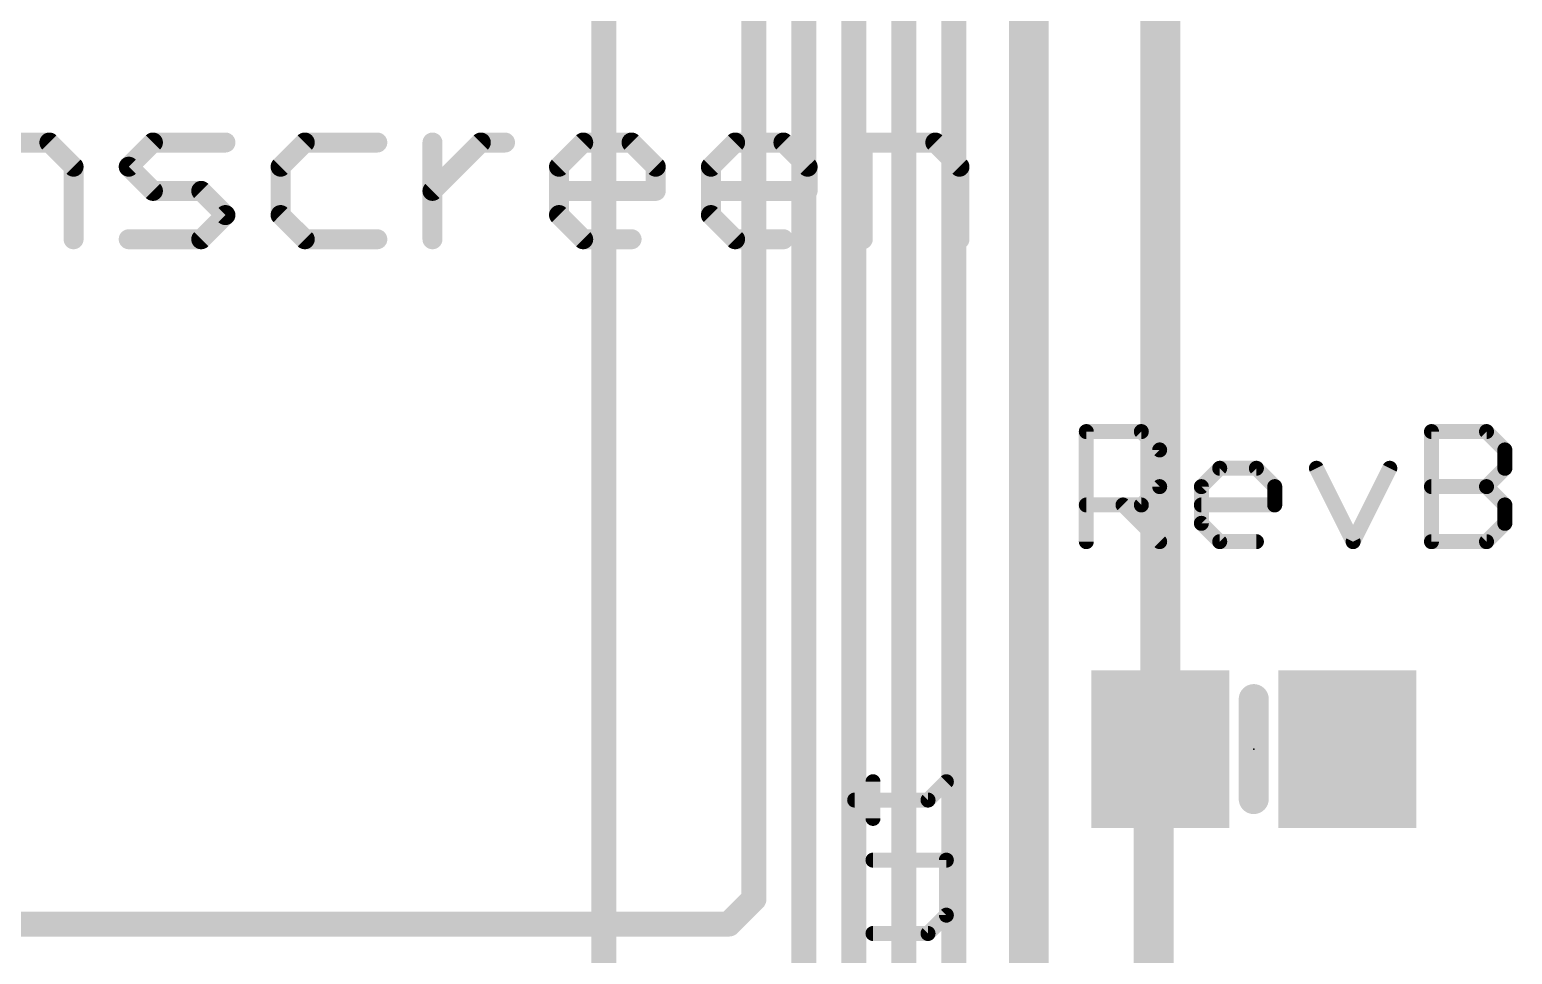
# Model space of a CAD drawing. Extents: x -37 to 43, y -51 to 71.
# Drawn here: x 10.16 to 25.23, y -33.07 to -23.68 of the extents above; entities that cross this region are included whole.
import ezdxf

# ---------------------------------------------------------------- set-up
doc = ezdxf.new("R2010")
doc.units = 0
for name, color, linetype in [('1', 12, 'CONTINUOUS'), ('16', 132, 'CONTINUOUS'), ('21', 40, 'CONTINUOUS'), ('23', 40, 'CONTINUOUS'), ('29', 253, 'CONTINUOUS')]:
    doc.layers.add(name, color=color, linetype=linetype)

# ---------------------------------------------------------------- blocks, each defined once
blk = doc.blocks.new('RECT')
blk.add_solid([(-0.5, -0.5), (0.5, -0.5), (-0.5, 0.5), (0.5, 0.5)])

msp = doc.modelspace()

# ---------------------------------------------------------------- linework, layer by layer
at = {"layer": '1'}
for points, const_width in [([(21.656, -4.13), (21.656, -30.988)], 0.4064), ([(20.32, -39.37), (20.32, -5.08)], 0.4064), ([(19.558, -38.1), (19.558, -5.334)], 0.254), ([(19.05, -34.798), (19.05, -5.588)], 0.254), ([(18.542, -34.417), (18.542, -5.842)], 0.254), ([(18.034, -33.782), (18.034, -6.096)], 0.254), ([(17.526, -32.512), (17.526, -6.35)], 0.254), ([(21.656, -30.988), (21.59, -31.054)], 0.4064), ([(21.59, -31.054), (21.59, -40.64)], 0.4064), ([(17.272, -32.766), (17.526, -32.512)], 0.254), ([(9.144, -32.766), (17.272, -32.766)], 0.254)]:
    msp.add_lwpolyline(points, dxfattribs=dict(at, const_width=const_width))
for points, const_width in [([(21.6916, -31.054, 1), (21.4884, -31.054)], 0.2032), ([(21.5182, -30.9822, 1), (21.6618, -31.1258)], 0.2032), ([(21.5544, -30.988, 1), (21.7576, -30.988)], 0.2032), ([(21.7278, -31.0598, 1), (21.5842, -30.9162)], 0.2032), ([(17.5709, -32.5569, 1), (17.4811, -32.4671)], 0.127), ([(17.4625, -32.512, 1), (17.5895, -32.512)], 0.127), ([(17.2271, -32.7211, 1), (17.3169, -32.8109)], 0.127), ([(17.272, -32.8295, 1), (17.272, -32.7025)], 0.127)]:
    msp.add_lwpolyline(points, format="xyb", dxfattribs=dict(at, const_width=const_width))
at = {"layer": '16', "const_width": 0.254}
msp.add_lwpolyline([(16.002, -38.608), (16.002, -12.192)], dxfattribs=at)
at = {"layer": '21'}
for points, const_width in [([(9.8737, -24.8234), (10.3651, -24.8234)], 0.2032), ([(10.3651, -24.8234), (10.6109, -25.0692)], 0.2032), ([(11.1715, -25.0692), (11.4173, -24.8234)], 0.2032), ([(11.4173, -24.8234), (12.1545, -24.8234)], 0.2032), ([(12.9609, -24.8234), (12.7151, -25.0692)], 0.2032), ([(13.6981, -24.8234), (12.9609, -24.8234)], 0.2032), ([(14.2587, -25.8064), (14.2587, -24.8234)], 0.2032), ([(14.2587, -25.3149), (14.7502, -24.8234)], 0.2032), ([(14.7502, -24.8234), (14.996, -24.8234)], 0.2032), ([(15.5451, -25.0692), (15.7908, -24.8234)], 0.2032), ([(15.7908, -24.8234), (16.2823, -24.8234)], 0.2032), ([(16.2823, -24.8234), (16.528, -25.0692)], 0.2032), ([(17.0887, -25.0692), (17.3344, -24.8234)], 0.2032), ([(17.3344, -24.8234), (17.8259, -24.8234)], 0.2032), ([(17.8259, -24.8234), (18.0716, -25.0692)], 0.2032), ([(18.6323, -25.8064), (18.6323, -24.8234)], 0.2032), ([(18.6323, -24.8234), (19.3695, -24.8234)], 0.2032), ([(19.3695, -24.8234), (19.6153, -25.0692)], 0.2032), ([(10.6109, -25.0692), (10.6109, -25.8064)], 0.2032), ([(11.4173, -25.3149), (11.1715, -25.0692)], 0.2032), ([(12.7151, -25.0692), (12.7151, -25.5607)], 0.2032), ([(15.5451, -25.5607), (15.5451, -25.0692)], 0.2032), ([(16.528, -25.0692), (16.528, -25.3149)], 0.2032), ([(17.0887, -25.5607), (17.0887, -25.0692)], 0.2032), ([(18.0716, -25.0692), (18.0716, -25.3149)], 0.2032), ([(19.6153, -25.0692), (19.6153, -25.8064)], 0.2032), ([(11.9087, -25.3149), (11.4173, -25.3149)], 0.2032), ([(12.1545, -25.5607), (11.9087, -25.3149)], 0.2032), ([(16.528, -25.3149), (15.5451, -25.3149)], 0.2032), ([(18.0716, -25.3149), (17.0887, -25.3149)], 0.2032), ([(11.9087, -25.8064), (12.1545, -25.5607)], 0.2032), ([(12.7151, -25.5607), (12.9609, -25.8064)], 0.2032), ([(15.7908, -25.8064), (15.5451, -25.5607)], 0.2032), ([(17.3344, -25.8064), (17.0887, -25.5607)], 0.2032), ([(11.1715, -25.8064), (11.9087, -25.8064)], 0.2032), ([(12.9609, -25.8064), (13.6981, -25.8064)], 0.2032), ([(16.2823, -25.8064), (15.7908, -25.8064)], 0.2032), ([(17.8259, -25.8064), (17.3344, -25.8064)], 0.2032), ([(20.9042, -28.8798), (20.9042, -27.7612)], 0.1524), ([(20.9042, -27.7612), (21.4635, -27.7612)], 0.1524), ([(21.4635, -27.7612), (21.6499, -27.9477)], 0.1524), ([(24.4124, -28.8798), (24.4124, -27.7612)], 0.1524), ([(24.4124, -27.7612), (24.9717, -27.7612)], 0.1524), ([(24.9717, -27.7612), (25.1581, -27.9477)], 0.1524), ([(21.6499, -27.9477), (21.6499, -28.3205)], 0.1524), ([(25.1581, -27.9477), (25.1581, -28.1341)], 0.1524), ([(22.0736, -28.3205), (22.26, -28.1341)], 0.1524), ([(22.26, -28.1341), (22.6329, -28.1341)], 0.1524), ([(22.6329, -28.1341), (22.8193, -28.3205)], 0.1524), ([(23.243, -28.1341), (23.6158, -28.8798)], 0.1524), ([(23.6158, -28.8798), (23.9887, -28.1341)], 0.1524), ([(25.1581, -28.1341), (24.9717, -28.3205)], 0.1524), ([(21.6499, -28.3205), (21.4635, -28.5069)], 0.1524), ([(22.0736, -28.6934), (22.0736, -28.3205)], 0.1524), ([(22.8193, -28.3205), (22.8193, -28.5069)], 0.1524), ([(24.4124, -28.3205), (24.9717, -28.3205)], 0.1524), ([(24.9717, -28.3205), (25.1581, -28.5069)], 0.1524), ([(21.4635, -28.5069), (20.9042, -28.5069)], 0.1524), ([(21.2771, -28.5069), (21.6499, -28.8798)], 0.1524), ([(22.8193, -28.5069), (22.0736, -28.5069)], 0.1524), ([(25.1581, -28.5069), (25.1581, -28.6934)], 0.1524), ([(22.26, -28.8798), (22.0736, -28.6934)], 0.1524), ([(25.1581, -28.6934), (24.9717, -28.8798)], 0.1524), ([(22.6329, -28.8798), (22.26, -28.8798)], 0.1524), ([(24.9717, -28.8798), (24.4124, -28.8798)], 0.1524), ([(22.606, -30.48), (22.606, -31.496)], 0.3048), ([(18.7361, -31.6927), (18.7361, -31.3199)], 0.1524), ([(19.2954, -31.5063), (19.4818, -31.3199)], 0.1524), ([(18.5497, -31.5063), (19.2954, -31.5063)], 0.1524), ([(19.4818, -32.1164), (18.7361, -32.1164)], 0.1524), ([(19.4818, -32.6757), (19.4818, -32.1164)], 0.1524), ([(19.2954, -32.8621), (19.4818, -32.6757)], 0.1524), ([(18.7361, -32.8621), (19.2954, -32.8621)], 0.1524)]:
    msp.add_lwpolyline(points, dxfattribs=dict(at, const_width=const_width))
for points, const_width in [([(10.4011, -24.7875, 1), (10.3292, -24.8593)], 0.1016), ([(10.3651, -24.8742, 1), (10.3651, -24.7726)], 0.1016), ([(11.4173, -24.7726, 1), (11.4173, -24.8742)], 0.1016), ([(11.4532, -24.8593, 1), (11.3813, -24.7875)], 0.1016), ([(12.1545, -24.8742, 1), (12.1545, -24.7726)], 0.1016), ([(12.9609, -24.7726, 1), (12.9609, -24.8742)], 0.1016), ([(12.9968, -24.8593, 1), (12.9249, -24.7875)], 0.1016), ([(13.6981, -24.8742, 1), (13.6981, -24.7726)], 0.1016), ([(14.3095, -24.8234, 1), (14.2079, -24.8234)], 0.1016), ([(14.7502, -24.7726, 1), (14.7502, -24.8742)], 0.1016), ([(14.7861, -24.8593, 1), (14.7143, -24.7875)], 0.1016), ([(14.996, -24.8742, 1), (14.996, -24.7726)], 0.1016), ([(15.7908, -24.7726, 1), (15.7908, -24.8742)], 0.1016), ([(15.8267, -24.8593, 1), (15.7549, -24.7875)], 0.1016), ([(16.3182, -24.7875, 1), (16.2464, -24.8593)], 0.1016), ([(16.2823, -24.8742, 1), (16.2823, -24.7726)], 0.1016), ([(17.3344, -24.7726, 1), (17.3344, -24.8742)], 0.1016), ([(17.3703, -24.8593, 1), (17.2985, -24.7875)], 0.1016), ([(17.8618, -24.7875, 1), (17.79, -24.8593)], 0.1016), ([(17.8259, -24.8742, 1), (17.8259, -24.7726)], 0.1016), ([(18.6831, -24.8234, 1), (18.5815, -24.8234)], 0.1016), ([(18.6323, -24.7726, 1), (18.6323, -24.8742)], 0.1016), ([(19.4054, -24.7875, 1), (19.3336, -24.8593)], 0.1016), ([(19.3695, -24.8742, 1), (19.3695, -24.7726)], 0.1016), ([(10.6617, -25.0692, 1), (10.5601, -25.0692)], 0.1016), ([(10.575, -25.1051, 1), (10.6468, -25.0333)], 0.1016), ([(11.2074, -25.0333, 1), (11.1356, -25.1051)], 0.1016), ([(11.1356, -25.0333, 1), (11.2074, -25.1051)], 0.1016), ([(12.7659, -25.0692, 1), (12.6643, -25.0692)], 0.1016), ([(12.6792, -25.0333, 1), (12.751, -25.1051)], 0.1016), ([(15.5091, -25.0333, 1), (15.581, -25.1051)], 0.1016), ([(15.5959, -25.0692, 1), (15.4943, -25.0692)], 0.1016), ([(16.5788, -25.0692, 1), (16.4772, -25.0692)], 0.1016), ([(16.4921, -25.1051, 1), (16.564, -25.0333)], 0.1016), ([(17.1395, -25.0692, 1), (17.0379, -25.0692)], 0.1016), ([(17.0528, -25.0333, 1), (17.1246, -25.1051)], 0.1016), ([(18.1224, -25.0692, 1), (18.0208, -25.0692)], 0.1016), ([(18.0357, -25.1051, 1), (18.1076, -25.0333)], 0.1016), ([(19.6661, -25.0692, 1), (19.5645, -25.0692)], 0.1016), ([(19.5793, -25.1051, 1), (19.6512, -25.0333)], 0.1016), ([(11.4173, -25.2641, 1), (11.4173, -25.3657)], 0.1016), ([(11.3813, -25.3508, 1), (11.4532, -25.279)], 0.1016), ([(11.9447, -25.279, 1), (11.8728, -25.3508)], 0.1016), ([(11.9087, -25.3657, 1), (11.9087, -25.2641)], 0.1016), ([(14.2228, -25.279, 1), (14.2947, -25.3508)], 0.1016), ([(15.5451, -25.2641, 1), (15.5451, -25.3657)], 0.1016), ([(16.4772, -25.3149, 1), (16.5788, -25.3149)], 0.1016), ([(16.528, -25.3657, 1), (16.528, -25.2641)], 0.1016), ([(17.0887, -25.2641, 1), (17.0887, -25.3657)], 0.1016), ([(18.0208, -25.3149, 1), (18.1224, -25.3149)], 0.1016), ([(18.0716, -25.3657, 1), (18.0716, -25.2641)], 0.1016), ([(12.1904, -25.5966, 1), (12.1186, -25.5247)], 0.1016), ([(12.751, -25.5247, 1), (12.6792, -25.5966)], 0.1016), ([(15.581, -25.5247, 1), (15.5091, -25.5966)], 0.1016), ([(17.1246, -25.5247, 1), (17.0528, -25.5966)], 0.1016), ([(12.1186, -25.5966, 1), (12.1904, -25.5247)], 0.1016), ([(12.6643, -25.5607, 1), (12.7659, -25.5607)], 0.1016), ([(15.4943, -25.5607, 1), (15.5959, -25.5607)], 0.1016), ([(17.0379, -25.5607, 1), (17.1395, -25.5607)], 0.1016), ([(10.5601, -25.8064, 1), (10.6617, -25.8064)], 0.1016), ([(11.1715, -25.7556, 1), (11.1715, -25.8572)], 0.1016), ([(11.8728, -25.7705, 1), (11.9447, -25.8423)], 0.1016), ([(11.9087, -25.8572, 1), (11.9087, -25.7556)], 0.1016), ([(12.9609, -25.7556, 1), (12.9609, -25.8572)], 0.1016), ([(12.9249, -25.8423, 1), (12.9968, -25.7705)], 0.1016), ([(13.6981, -25.8572, 1), (13.6981, -25.7556)], 0.1016), ([(14.2079, -25.8064, 1), (14.3095, -25.8064)], 0.1016), ([(15.7908, -25.7556, 1), (15.7908, -25.8572)], 0.1016), ([(15.7549, -25.8423, 1), (15.8267, -25.7705)], 0.1016), ([(16.2823, -25.8572, 1), (16.2823, -25.7556)], 0.1016), ([(17.3344, -25.7556, 1), (17.3344, -25.8572)], 0.1016), ([(17.2985, -25.8423, 1), (17.3703, -25.7705)], 0.1016), ([(17.8259, -25.8572, 1), (17.8259, -25.7556)], 0.1016), ([(18.5815, -25.8064, 1), (18.6831, -25.8064)], 0.1016), ([(19.5645, -25.8064, 1), (19.6661, -25.8064)], 0.1016), ([(20.9423, -27.7612, 1), (20.8661, -27.7612)], 0.0762), ([(20.9042, -27.7231, 1), (20.9042, -27.7993)], 0.0762), ([(21.4904, -27.7343, 1), (21.4365, -27.7882)], 0.0762), ([(21.4635, -27.7993, 1), (21.4635, -27.7231)], 0.0762), ([(24.4505, -27.7612, 1), (24.3743, -27.7612)], 0.0762), ([(24.4124, -27.7231, 1), (24.4124, -27.7993)], 0.0762), ([(24.9986, -27.7343, 1), (24.9447, -27.7882)], 0.0762), ([(24.9717, -27.7993, 1), (24.9717, -27.7231)], 0.0762), ([(21.688, -27.9477, 1), (21.6118, -27.9477)], 0.0762), ([(25.1962, -27.9477, 1), (25.12, -27.9477)], 0.0762), ([(21.623, -27.9746, 1), (21.6768, -27.9207)], 0.0762), ([(25.1312, -27.9746, 1), (25.185, -27.9207)], 0.0762), ([(22.26, -28.096, 1), (22.26, -28.1722)], 0.0762), ([(22.287, -28.161, 1), (22.2331, -28.1072)], 0.0762), ([(22.6598, -28.1072, 1), (22.6059, -28.161)], 0.0762), ([(22.6329, -28.1722, 1), (22.6329, -28.096)], 0.0762), ([(23.2771, -28.1171, 1), (23.2089, -28.1511)], 0.0762), ([(24.0228, -28.1511, 1), (23.9546, -28.1171)], 0.0762), ([(25.12, -28.1341, 1), (25.1962, -28.1341)], 0.0762), ([(25.185, -28.161, 1), (25.1312, -28.1072)], 0.0762), ([(21.6118, -28.3205, 1), (21.688, -28.3205)], 0.0762), ([(21.6768, -28.3475, 1), (21.623, -28.2936)], 0.0762), ([(22.1117, -28.3205, 1), (22.0355, -28.3205)], 0.0762), ([(22.0467, -28.2936, 1), (22.1005, -28.3475)], 0.0762), ([(22.8574, -28.3205, 1), (22.7812, -28.3205)], 0.0762), ([(22.7924, -28.3475, 1), (22.8462, -28.2936)], 0.0762), ([(24.4124, -28.2824, 1), (24.4124, -28.3586)], 0.0762), ([(24.9986, -28.2936, 1), (24.9447, -28.3475)], 0.0762), ([(24.9447, -28.2936, 1), (24.9986, -28.3475)], 0.0762), ([(24.9717, -28.3586, 1), (24.9717, -28.2824)], 0.0762), ([(20.9042, -28.4688, 1), (20.9042, -28.545)], 0.0762), ([(21.304, -28.48, 1), (21.2501, -28.5339)], 0.0762), ([(21.4365, -28.48, 1), (21.4904, -28.5339)], 0.0762), ([(21.4635, -28.545, 1), (21.4635, -28.4688)], 0.0762), ([(22.0736, -28.4688, 1), (22.0736, -28.545)], 0.0762), ([(22.7812, -28.5069, 1), (22.8574, -28.5069)], 0.0762), ([(22.8193, -28.545, 1), (22.8193, -28.4688)], 0.0762), ([(25.1962, -28.5069, 1), (25.12, -28.5069)], 0.0762), ([(25.1312, -28.5339, 1), (25.185, -28.48)], 0.0762), ([(22.1005, -28.6664, 1), (22.0467, -28.7203)], 0.0762), ([(25.185, -28.7203, 1), (25.1312, -28.6664)], 0.0762), ([(22.0355, -28.6934, 1), (22.1117, -28.6934)], 0.0762), ([(25.12, -28.6934, 1), (25.1962, -28.6934)], 0.0762), ([(20.8661, -28.8798, 1), (20.9423, -28.8798)], 0.0762), ([(21.623, -28.9067, 1), (21.6768, -28.8529)], 0.0762), ([(22.26, -28.8417, 1), (22.26, -28.9179)], 0.0762), ([(22.2331, -28.9067, 1), (22.287, -28.8529)], 0.0762), ([(22.6329, -28.9179, 1), (22.6329, -28.8417)], 0.0762), ([(23.5818, -28.8628, 1), (23.6499, -28.8968)], 0.0762), ([(23.5818, -28.8968, 1), (23.6499, -28.8628)], 0.0762), ([(24.4124, -28.8417, 1), (24.4124, -28.9179)], 0.0762), ([(24.3743, -28.8798, 1), (24.4505, -28.8798)], 0.0762), ([(24.9447, -28.8529, 1), (24.9986, -28.9067)], 0.0762), ([(24.9717, -28.9179, 1), (24.9717, -28.8417)], 0.0762), ([(22.6822, -30.48, 1), (22.5298, -30.48)], 0.1524), ([(18.7742, -31.3199, 1), (18.698, -31.3199)], 0.0762), ([(19.5087, -31.3468, 1), (19.4549, -31.2929)], 0.0762), ([(18.5497, -31.4682, 1), (18.5497, -31.5444)], 0.0762), ([(19.2684, -31.4794, 1), (19.3223, -31.5332)], 0.0762), ([(19.2954, -31.5444, 1), (19.2954, -31.4682)], 0.0762), ([(22.5298, -31.496, 1), (22.6822, -31.496)], 0.1524), ([(18.698, -31.6927, 1), (18.7742, -31.6927)], 0.0762), ([(18.7361, -32.0783, 1), (18.7361, -32.1545)], 0.0762), ([(19.5199, -32.1164, 1), (19.4437, -32.1164)], 0.0762), ([(19.4818, -32.1545, 1), (19.4818, -32.0783)], 0.0762), ([(19.4437, -32.6757, 1), (19.5199, -32.6757)], 0.0762), ([(19.5087, -32.7026, 1), (19.4549, -32.6488)], 0.0762), ([(18.7361, -32.824, 1), (18.7361, -32.9002)], 0.0762), ([(19.2684, -32.8352, 1), (19.3223, -32.8891)], 0.0762), ([(19.2954, -32.9002, 1), (19.2954, -32.824)], 0.0762)]:
    msp.add_lwpolyline(points, format="xyb", dxfattribs=dict(at, const_width=const_width))
at = {"layer": '23'}
msp.add_point((22.606, -30.988), dxfattribs=at)

# ---------------------------------------------------------------- block references
at = {"layer": '1', "xscale": 1.3, "yscale": 1.5}
for p in [(21.656, -30.988), (23.556, -30.988)]:
    msp.add_blockref('RECT', p, dxfattribs=at)
at = {"layer": '29', "xscale": 1.4016, "yscale": 1.6016}
for p in [(21.656, -30.988), (23.556, -30.988)]:
    msp.add_blockref('RECT', p, dxfattribs=at)

doc.saveas('drawing.dxf')
